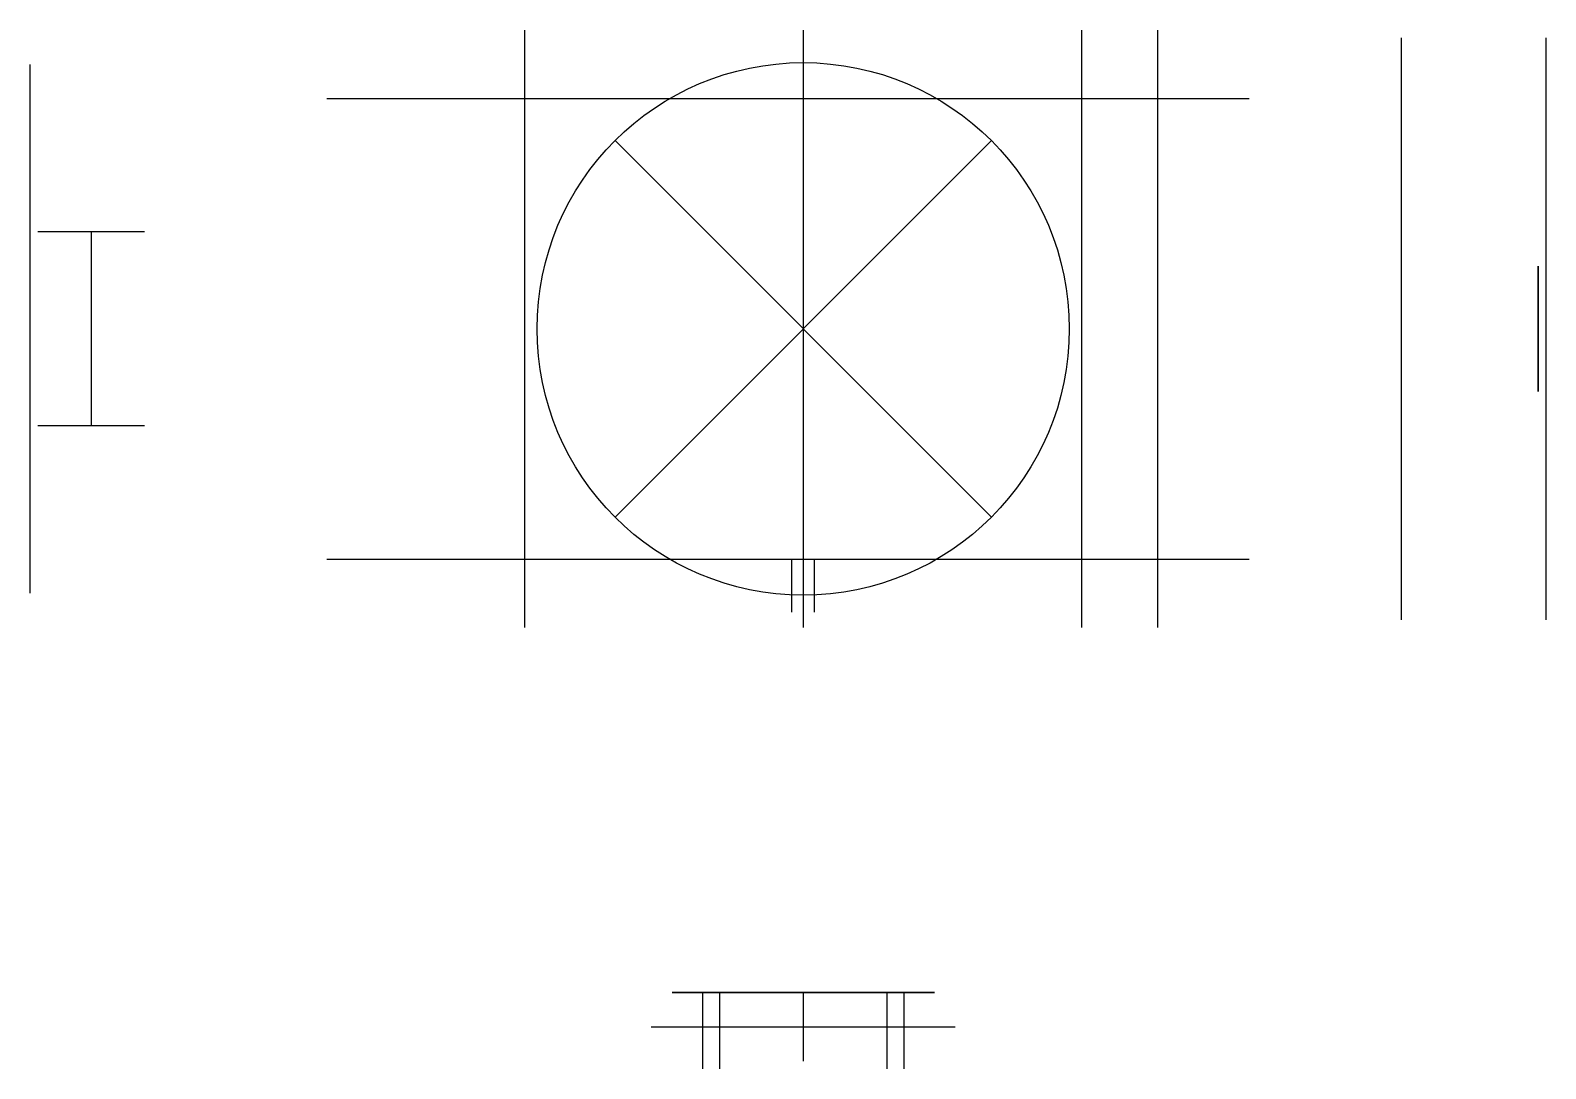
# Model space of a CAD drawing. Header units: millimetres. Extents: x -102 to 98, y -97 to 39.
import ezdxf

# ---------------------------------------------------------------- set-up
doc = ezdxf.new("R2010")
doc.units = ezdxf.units.MM
doc.layers.get('0').update_dxf_attribs({"true_color": 0xdfdfdf})

msp = doc.modelspace()

# ---------------------------------------------------------------- linework, layer by layer
at = {"linetype": 'Continuous', "lineweight": -3, "transparency": 33554687, "extrusion": (5.18504e-17, 1.22465e-16, -1)}
for p, q in [((-36.65, 39.25), (-36.65, -39.25)), ((36.65, -39.25), (36.65, 39.25)), ((46.65, -39.25), (46.65, 39.25)), ((58.65, 30.25), (-62.65, 30.25)), ((-24.75, -24.75), (24.75, 24.75)), ((-62.65, -30.25), (58.65, -30.25))]:
    msp.add_line(p, q, dxfattribs=at)
at = {"linetype": 'Continuous', "lineweight": -3, "transparency": 33554687, "extrusion": (2.79239e-17, 1.22465e-16, -1)}
for p, q in [((0, 39.25), (0, -39.25)), ((-1.5, -37.25, 14), (-1.5, -30.25, 14)), ((1.5, -37.25, 14), (1.5, -30.25, 14))]:
    msp.add_line(p, q, dxfattribs=at)
at = {"linetype": 'Continuous', "lineweight": -3, "transparency": 33554687}
for p, q in [((78.65, 38.25, 22), (78.65, -38.25, 22)), ((97.65, 38.25, 4), (97.65, -38.25, 4)), ((97.65, 38.25, 10), (97.65, -38.25, 10)), ((78.65, 36.5, 24), (78.65, 36.5, 1)), ((-101.65, -34.75, 9.75), (-101.65, 34.75, 9.75)), ((-101.65, -34.75, 4.25), (-101.65, 34.75, 4.25)), ((-101.65, 25, 9.75), (-101.65, 25, 4.25)), ((-86.65, 12.75, 24), (-100.65, 12.75, 24)), ((-93.65, 12.75, 24), (-93.65, -12.75, 24)), ((-86.65, -12.75, 24), (-100.65, -12.75, 24)), ((97.65, -22.75, 23), (97.65, -22.75, 1)), ((-101.65, -25, 9.75), (-101.65, -25, 4.25)), ((97.65, -27.25, 23), (97.65, -27.25, 1)), ((78.65, -36.5, 24), (78.65, -36.5, 1)), ((-13.25, -87.25, 14), (-13.25, -97.25, 14)), ((-11, -87.25, 14), (-11, -97.25, 14)), ((0, -87.25, 14), (0, -96.25, 14)), ((11, -87.25, 14), (11, -97.25, 14)), ((13.25, -87.25, 14), (13.25, -97.25, 14)), ((-20, -91.75, 14), (20, -91.75, 14))]:
    msp.add_line(p, q, dxfattribs=at)
at = {"linetype": 'Continuous', "lineweight": -3, "transparency": 33554687, "extrusion": (7.16545e-18, 7.77797e-17, -1)}
msp.add_line((-24.75, 24.75), (24.75, -24.75), dxfattribs=at)
at = {"linetype": 'Continuous', "lineweight": -3, "transparency": 33554687, "extrusion": (-1, 1.22465e-16, -5.18504e-17), "elevation": -96.65}
msp.add_lwpolyline([(8.25, 21.5), (-8.25, 21.5), (-8.25, 15), (8.25, 15)], close=True, dxfattribs=at)
at = {"linetype": 'Continuous', "lineweight": -3, "transparency": 33554687, "extrusion": (1.22465e-16, 1, 0), "elevation": -87.25}
msp.add_lwpolyline([(17.25, 12), (-17.25, 12), (-17.25, 2), (17.25, 2)], close=True, dxfattribs=at)
at = {"linetype": 'Continuous', "lineweight": -3, "transparency": 33554687}
msp.add_circle((0, 0), 35, dxfattribs=at)

doc.saveas('drawing.dxf')
